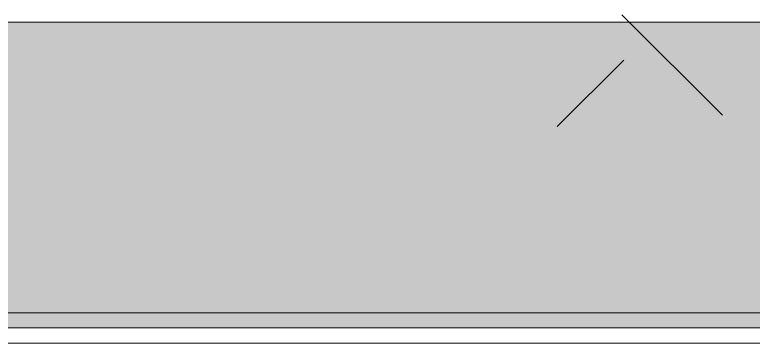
# Model space of a CAD drawing. Header units: inches. Extents: x 213 to 17763, y -4830 to 1802.
# Drawn here: x 5743.72 to 5753.37, y 1090.98 to 1095.27 of the extents above; entities that cross this region are included whole.
import ezdxf

# ---------------------------------------------------------------- set-up
doc = ezdxf.new("R2010")
doc.units = ezdxf.units.IN
doc.header["$MEASUREMENT"] = 0

msp = doc.modelspace()

# ---------------------------------------------------------------- hatches: boundary and pattern name
at = {"lineweight": 5, "true_color": 0x000000}
h = msp.add_hatch(color=18, dxfattribs=at)
h.dxf.hatch_style = 1
h.paths.add_polyline_path([(5761.4774, 1095.1764), (5734.6706, 1095.1764), (5734.6706, 1091.3764), (5761.4774, 1091.3764)])
at = {"lineweight": 5, "true_color": 0x939598}
h = msp.add_hatch(color=252, dxfattribs=at)
h.dxf.hatch_style = 1
h.paths.add_polyline_path([(5763.1112, 1091.3764), (5733.3043, 1091.3764), (5733.3043, 1091.1764), (5763.1112, 1091.1764)])

# ---------------------------------------------------------------- linework, layer by layer
at = {"lineweight": 5}
for p, q in [((5752.9659, 1093.9591), (5751.6519, 1095.2731)), ((5734.6633, 1095.1764), (5759.2903, 1095.1764)), ((5750.8067, 1093.8112), (5751.6763, 1094.6807)), ((5733.3043, 1091.3764), (5763.1112, 1091.3764)), ((5733.3043, 1091.1764), (5763.1112, 1091.1764)), ((5733.3043, 1090.9764), (5763.1112, 1090.9764))]:
    msp.add_line(p, q, dxfattribs=at)

doc.saveas('drawing.dxf')
